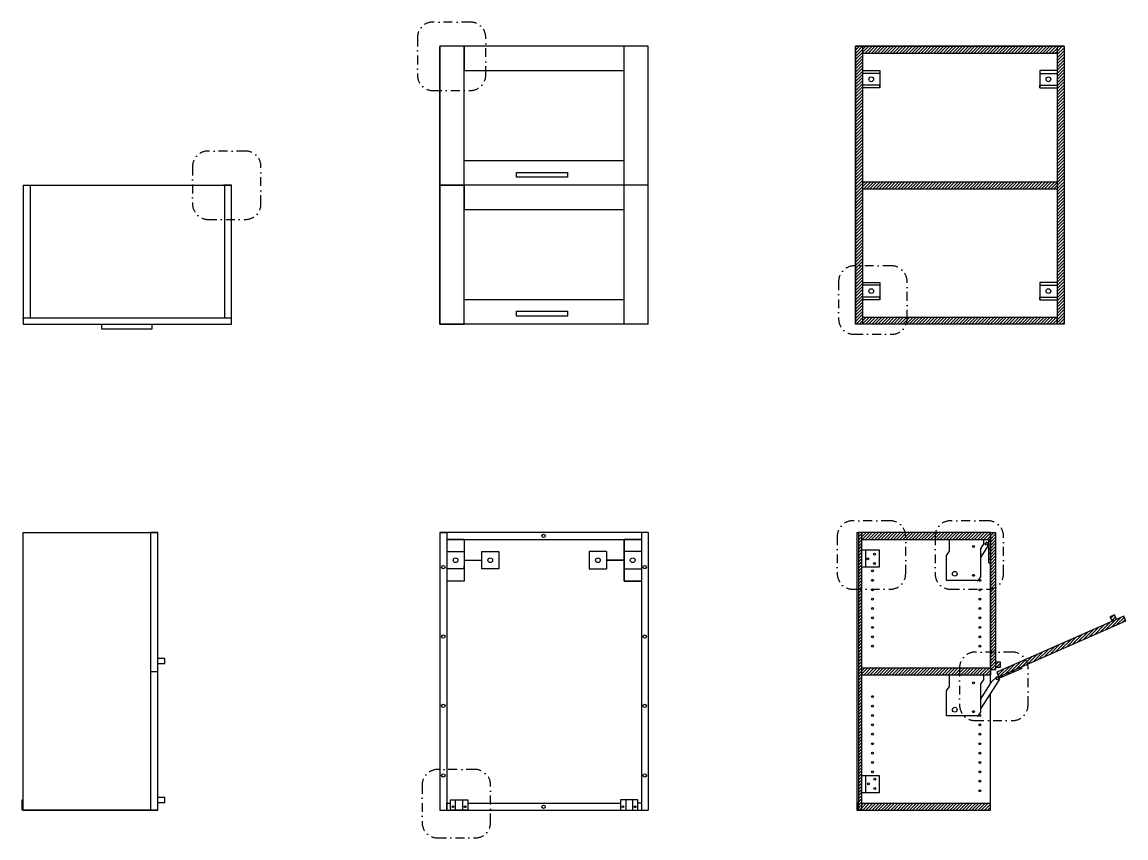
# Model space of a CAD drawing. Header units: millimetres. Extents: x 1214 to 2562, y 2411 to 2815.
# Drawn here: x 1213.8 to 1531.7, y 2411.5 to 2646.4 of the extents above; entities that cross this region are included whole.
import ezdxf

# ---------------------------------------------------------------- set-up
doc = ezdxf.new("R2010")
doc.units = ezdxf.units.MM
doc.linetypes.add('HIDDEN', pattern=[0.375, 0.25, -0.125])
doc.linetypes.add('TRATTOPUNTO', pattern=[25.4, 12.7, -6.35, 0, -6.35])
for name, color, linetype in [('A-FURN', 1, 'Continuous'), ('ARREDI SEZIONATI', 2, 'Continuous'), ('CAMPITURE', 4, 'Continuous'), ('TRATTEGGIO', 5, 'HIDDEN'), ('VITI E CERNIERE', 8, 'Continuous')]:
    doc.layers.add(name, color=color, linetype=linetype)

msp = doc.modelspace()

# ---------------------------------------------------------------- hatches: boundary and pattern name
at = {"layer": 'ARREDI SEZIONATI'}
h = msp.add_hatch(dxfattribs=at)
h.set_pattern_fill('ANSI31', color=4, scale=0.2)
h.paths.add_polyline_path([(1511.84, 2639.46), (1456.15, 2639.46), (1455.84, 2639.46), (1455.84, 2637.47), (1511.84, 2637.46)])
h.paths.add_polyline_path([(1455.84, 2637.47), (1455.84, 2639.46), (1454.15, 2639.46), (1453.84, 2639.47), (1453.84, 2576.24), (1455.84, 2576.24)])
h = msp.add_hatch(dxfattribs=at)
h.set_pattern_fill('ANSI31', color=4, scale=0.2)
h.paths.add_polyline_path([(1513.84, 2639.47), (1511.84, 2639.47), (1511.84, 2608.67), (1513.84, 2608.67)])
h.paths.add_polyline_path([(1513.84, 2608.67), (1511.84, 2608.67), (1511.84, 2588.96), (1513.84, 2588.96)])
h.paths.add_polyline_path([(1513.84, 2588.96), (1511.84, 2588.96), (1511.84, 2561.46), (1511.84, 2559.47), (1513.84, 2559.47)])
h.paths.add_polyline_path([(1511.84, 2600.46), (1501.63, 2600.46), (1501.63, 2598.46), (1511.84, 2598.46)])
h.paths.add_polyline_path([(1501.63, 2600.46), (1455.84, 2600.46), (1455.84, 2598.46), (1501.63, 2598.46)])
h = msp.add_hatch(dxfattribs=at)
h.set_pattern_fill('ANSI31', color=4, scale=0.2)
h.paths.add_polyline_path([(1455.84, 2576.24), (1453.84, 2576.24), (1453.84, 2559.46), (1455.84, 2559.46)])
h = msp.add_hatch(dxfattribs=at)
h.set_pattern_fill('ANSI31', color=4, scale=0.2)
h.paths.add_polyline_path([(1468.66, 2561), (1468.66, 2561.46), (1455.84, 2561.47), (1455.84, 2559.46), (1456.15, 2559.46), (1468.38, 2559.46, 0.088459)])
h.paths.add_polyline_path([(1511.84, 2561.46), (1468.66, 2561.46), (1468.66, 2561, -0.088459), (1468.38, 2559.46), (1511.84, 2559.46)])
h = msp.add_hatch(dxfattribs=at)
h.set_pattern_fill('ANSI31', color=4, scale=0.2)
h.paths.add_polyline_path([(1483.76, 2460.46), (1455.65, 2460.46), (1455.65, 2458.46), (1483.76, 2458.46)])
h.paths.add_polyline_path([(1492.65, 2460.46), (1483.76, 2460.46), (1483.76, 2458.46), (1492.65, 2458.46)])
h.paths.add_polyline_path([(1455.65, 2483.11), (1454.65, 2483.11), (1454.65, 2419.46), (1455.65, 2419.46)])
h.paths.add_polyline_path([(1455.65, 2499.46), (1454.65, 2499.46), (1454.65, 2483.11), (1455.65, 2483.11)])
h.paths.add_polyline_path([(1468.11, 2499.46), (1455.65, 2499.46), (1455.65, 2497.46), (1468.25, 2497.46), (1468.25, 2498.34, 0.062738)])
h.paths.add_polyline_path([(1476.85, 2499.46), (1468.11, 2499.46, -0.062738), (1468.25, 2498.34), (1468.25, 2497.46), (1476.71, 2497.46), (1476.71, 2498.34, -0.062738)])
h.paths.add_polyline_path([(1492.65, 2499.46), (1476.85, 2499.46, 0.062738), (1476.71, 2498.34), (1476.71, 2497.46), (1492.2, 2497.46), (1492.2, 2497.46), (1492.65, 2497.46)])
h.paths.add_polyline_path([(1494.15, 2499.46), (1492.65, 2499.46), (1492.65, 2497.46), (1492.65, 2483.17, 0.089343), (1494.15, 2483.69)])
h.paths.add_polyline_path([(1494.15, 2483.69, -0.089343), (1492.65, 2483.17), (1492.65, 2464.99), (1494.15, 2464.99)])
h.paths.add_polyline_path([(1494.15, 2464.99), (1492.65, 2464.99), (1492.65, 2459.96), (1494.15, 2459.96)])
h.paths.add_polyline_path([(1495.54, 2462.09), (1494.15, 2462.09), (1494.15, 2460.7), (1495.54, 2460.7)])
h.paths.add_polyline_path([(1503.36, 2461.53, 0.084314), (1502.78, 2462.91), (1494.45, 2459.24), (1495.05, 2457.87)])
h.paths.add_polyline_path([(1531.66, 2473.99), (1531.06, 2475.36), (1528.97, 2474.44), (1502.78, 2462.91, -0.084314), (1503.36, 2461.53)])
h.paths.add_polyline_path([(1528.41, 2475.72), (1527.13, 2475.16), (1527.69, 2473.88), (1528.97, 2474.44)])
h = msp.add_hatch(dxfattribs=at)
h.set_pattern_fill('ANSI31', color=4, scale=0.2)
h.paths.add_polyline_path([(1492.65, 2419.46), (1492.65, 2421.46), (1455.65, 2421.46), (1455.65, 2419.46)])

# ---------------------------------------------------------------- linework, layer by layer
at = {"layer": 'A-FURN'}
for p, q in [((1334.15, 2639.47), (1334.15, 2559.47)), ((1394.15, 2639.46), (1334.15, 2639.46)), ((1334.15, 2599.45), (1334.15, 2639.45)), ((1334.15, 2599.44), (1334.15, 2639.44)), ((1341.15, 2599.46), (1341.15, 2639.45)), ((1341.15, 2599.46), (1341.15, 2639.45)), ((1341.15, 2639.45), (1341.15, 2632.45)), ((1387.15, 2599.46), (1387.15, 2639.46)), ((1387.15, 2559.47), (1387.15, 2639.44)), ((1394.15, 2559.47), (1394.15, 2639.46)), ((1394.15, 2599.46), (1394.15, 2639.46)), ((1453.84, 2559.47), (1453.84, 2639.47)), ((1513.84, 2639.47), (1453.84, 2639.47)), ((1453.84, 2639.47), (1453.84, 2559.46)), ((1454.15, 2639.46), (1456.15, 2639.46)), ((1455.84, 2639.47), (1455.84, 2559.47)), ((1456.15, 2639.46), (1511.84, 2639.46)), ((1511.84, 2639.47), (1511.84, 2559.47)), ((1511.84, 2639.47), (1513.84, 2639.47)), ((1513.84, 2639.47), (1513.84, 2559.47)), ((1455.84, 2637.47), (1455.84, 2561.47)), ((1455.84, 2637.47), (1511.84, 2637.46)), ((1511.84, 2637.46), (1511.84, 2561.46)), ((1341.15, 2632.45), (1387.15, 2632.45)), ((1387.15, 2606.46), (1341.15, 2606.46)), ((1387.15, 2599.46), (1387.15, 2606.46)), ((1356.24, 2601.74), (1356.24, 2603.14)), ((1356.24, 2603.14), (1370.87, 2603.14)), ((1370.87, 2603.14), (1370.87, 2601.74)), ((1370.87, 2601.74), (1356.24, 2601.74)), ((1455.84, 2600.46), (1511.84, 2600.46)), ((1214.15, 2599.46), (1273.85, 2599.46)), ((1214.15, 2599.46), (1214.15, 2560.96)), ((1214.15, 2599.46), (1216.15, 2599.46)), ((1214.15, 2599.46), (1274.15, 2599.46)), ((1214.15, 2599.46), (1216.15, 2599.46)), ((1216.15, 2599.46), (1216.15, 2561.26)), ((1273.85, 2599.46), (1271.85, 2599.46)), ((1274.15, 2599.46), (1272.15, 2599.46)), ((1272.15, 2599.46), (1272.15, 2561.26)), ((1274.15, 2559.46), (1274.15, 2599.46)), ((1394.15, 2599.46), (1334.15, 2599.46)), ((1334.15, 2559.46), (1334.15, 2599.46)), ((1394.15, 2599.46), (1334.15, 2599.46)), ((1334.15, 2599.46), (1341.15, 2599.46)), ((1341.15, 2559.47), (1341.15, 2599.46)), ((1341.15, 2599.46), (1341.15, 2592.46)), ((1394.15, 2599.46), (1387.15, 2599.46)), ((1455.84, 2598.46), (1511.84, 2598.46)), ((1511.84, 2599.47), (1511.84, 2598.47)), ((1341.15, 2592.46), (1387.15, 2592.46)), ((1387.15, 2566.47), (1341.15, 2566.47)), ((1387.15, 2559.47), (1387.15, 2566.47)), ((1356.24, 2561.75), (1356.24, 2563.15)), ((1356.24, 2563.15), (1370.87, 2563.15)), ((1370.87, 2561.75), (1356.24, 2561.75)), ((1370.87, 2563.15), (1370.87, 2561.75)), ((1214.15, 2561.26), (1274.15, 2561.26)), ((1214.15, 2560.96), (1214.15, 2561.26)), ((1214.15, 2560.96), (1214.15, 2559.46)), ((1214.15, 2559.46), (1274.15, 2559.46)), ((1236.68, 2559.46), (1236.68, 2558.06)), ((1236.68, 2559.46), (1251.31, 2559.46)), ((1251.31, 2558.06), (1251.31, 2559.46)), ((1394.15, 2559.47), (1334.15, 2559.46)), ((1334.15, 2559.47), (1341.15, 2559.47)), ((1394.15, 2559.47), (1387.15, 2559.47)), ((1456.15, 2559.46), (1453.84, 2559.46)), ((1455.84, 2561.47), (1511.84, 2561.46)), ((1511.84, 2559.46), (1456.15, 2559.46)), ((1511.84, 2559.46), (1511.84, 2561.46)), ((1511.84, 2561.14), (1511.84, 2559.77)), ((1513.84, 2559.47), (1511.84, 2559.47)), ((1236.68, 2558.06), (1251.31, 2558.06)), ((1214.15, 2499.46), (1252.95, 2499.46)), ((1214.15, 2419.46), (1214.15, 2499.46)), ((1250.95, 2499.46), (1250.65, 2499.46)), ((1250.95, 2459.46), (1250.95, 2499.46)), ((1252.95, 2499.46), (1251.15, 2499.46)), ((1252.95, 2459.46), (1252.95, 2499.46)), ((1252.95, 2459.46), (1252.95, 2499.46)), ((1334.15, 2499.46), (1334.15, 2419.46)), ((1393.85, 2499.46), (1334.15, 2499.46)), ((1334.15, 2499.46), (1336.15, 2499.46)), ((1336.15, 2499.46), (1336.15, 2419.46)), ((1336.15, 2499.46), (1336.15, 2497.46)), ((1394.15, 2499.46), (1391.85, 2499.46)), ((1392.15, 2499.46), (1392.15, 2419.46)), ((1394.15, 2499.46), (1394.15, 2419.46)), ((1492.65, 2499.46), (1454.65, 2499.46)), ((1454.65, 2499.46), (1454.65, 2419.46)), ((1455.65, 2419.46), (1455.65, 2499.46)), ((1492.65, 2497.46), (1492.65, 2499.46)), ((1492.65, 2499.46), (1494.15, 2499.46)), ((1492.65, 2455.9), (1492.65, 2498.46)), ((1492.65, 2498.46), (1492.65, 2458.46)), ((1494.15, 2499.46), (1494.15, 2459.96)), ((1336.15, 2497.46), (1392.15, 2497.46)), ((1336.15, 2497.46), (1341.15, 2497.46)), ((1455.65, 2497.46), (1492.65, 2497.46)), ((1492.2, 2497.46), (1492.65, 2497.46)), ((1531.06, 2475.36), (1494.45, 2459.24)), ((1495.05, 2457.87), (1531.66, 2473.99)), ((1528.41, 2475.72), (1527.13, 2475.16)), ((1527.69, 2473.88), (1527.13, 2475.16)), ((1528.97, 2474.44), (1527.69, 2473.88)), ((1528.97, 2474.44), (1528.41, 2475.72)), ((1531.06, 2475.36), (1528.97, 2474.44)), ((1531.66, 2473.99), (1531.06, 2475.36)), ((1254.95, 2463.12), (1252.95, 2463.12)), ((1254.95, 2463.12), (1252.95, 2463.12)), ((1254.95, 2461.72), (1254.95, 2463.12)), ((1254.95, 2461.72), (1254.95, 2463.12)), ((1252.95, 2459.46), (1252.95, 2462.08)), ((1252.95, 2461.72), (1254.95, 2461.72)), ((1252.95, 2461.72), (1254.95, 2461.72)), ((1455.65, 2460.46), (1492.65, 2460.46)), ((1492.65, 2460.46), (1492.65, 2458.46)), ((1492.65, 2459.96), (1494.15, 2459.96)), ((1495.54, 2462.09), (1494.15, 2462.09)), ((1494.15, 2460.7), (1495.54, 2460.7)), ((1495.05, 2457.87), (1501.59, 2460.75)), ((1495.54, 2460.7), (1495.54, 2462.09)), ((1250.95, 2459.46), (1252.95, 2459.46)), ((1250.95, 2419.46), (1250.95, 2459.46)), ((1251.15, 2459.46), (1252.95, 2459.46)), ((1252.95, 2419.46), (1252.95, 2459.46)), ((1455.65, 2458.46), (1492.65, 2458.46)), ((1492.65, 2458.46), (1492.65, 2459.46)), ((1492.65, 2458.46), (1492.65, 2458.36)), ((1494.45, 2459.24), (1495.05, 2457.87)), ((1495.51, 2457.58), (1495.42, 2457.8)), ((1492.65, 2419.46), (1492.65, 2453.12)), ((1254.95, 2423.12), (1252.95, 2423.12)), ((1254.95, 2421.72), (1254.95, 2423.12)), ((1214.15, 2419.46), (1252.95, 2419.46)), ((1252.95, 2419.46), (1214.15, 2419.46)), ((1250.95, 2419.46), (1252.95, 2419.46)), ((1252.95, 2421.72), (1254.95, 2421.72)), ((1334.15, 2419.46), (1393.85, 2419.46)), ((1334.15, 2419.46), (1394.15, 2419.46)), ((1336.15, 2419.46), (1336.15, 2421.46)), ((1336.15, 2421.46), (1337.15, 2421.46)), ((1336.15, 2419.46), (1337.15, 2419.46)), ((1342.15, 2421.46), (1386.15, 2421.46)), ((1392.15, 2421.46), (1391.15, 2421.46)), ((1454.65, 2419.46), (1492.65, 2419.46)), ((1454.65, 2419.46), (1455.65, 2419.46)), ((1455.65, 2421.46), (1492.65, 2421.46))]:
    msp.add_line(p, q, dxfattribs=at)
for centre, radius in [((1364, 2498.47), 0.484), ((1335.13, 2489.49), 0.484), ((1393.13, 2489.49), 0.484), ((1458.68, 2488.38), 0.276), ((1458.68, 2488.38), 0.276), ((1458.68, 2485.67), 0.276), ((1458.68, 2485.67), 0.276), ((1489.64, 2485.67), 0.276), ((1458.68, 2482.97), 0.276), ((1458.68, 2482.97), 0.276), ((1489.64, 2482.97), 0.276), ((1458.68, 2480.26), 0.276), ((1458.68, 2480.26), 0.276), ((1489.64, 2480.26), 0.276), ((1458.68, 2477.55), 0.276), ((1458.68, 2477.55), 0.276), ((1489.64, 2477.55), 0.276), ((1458.68, 2474.84), 0.276), ((1458.68, 2474.84), 0.276), ((1489.64, 2474.84), 0.276), ((1335.13, 2469.49), 0.484), ((1393.13, 2469.49), 0.484), ((1458.68, 2472.13), 0.276), ((1458.68, 2472.13), 0.276), ((1458.68, 2469.42), 0.276), ((1458.68, 2469.42), 0.276), ((1489.64, 2472.13), 0.276), ((1489.64, 2469.42), 0.276), ((1458.68, 2466.71), 0.276), ((1489.64, 2466.71), 0.276), ((1458.68, 2452.18), 0.276), ((1335.13, 2449.49), 0.484), ((1393.13, 2449.49), 0.484), ((1458.68, 2449.47), 0.276), ((1458.68, 2449.47), 0.276), ((1458.68, 2446.76), 0.276), ((1458.68, 2446.76), 0.276), ((1458.68, 2444.05), 0.276), ((1458.68, 2444.05), 0.276), ((1489.64, 2446.76), 0.276), ((1489.64, 2444.05), 0.276), ((1458.68, 2441.34), 0.276), ((1458.68, 2441.34), 0.276), ((1489.64, 2441.34), 0.276), ((1458.68, 2438.63), 0.276), ((1458.68, 2438.63), 0.276), ((1489.64, 2438.63), 0.276), ((1458.68, 2435.93), 0.276), ((1458.68, 2435.93), 0.276), ((1489.64, 2435.93), 0.276), ((1458.68, 2433.22), 0.276), ((1458.68, 2433.22), 0.276), ((1489.64, 2433.22), 0.276), ((1335.13, 2429.49), 0.484), ((1393.13, 2429.49), 0.484), ((1458.68, 2430.51), 0.276), ((1458.68, 2430.51), 0.276), ((1489.64, 2430.51), 0.276), ((1489.64, 2427.8), 0.276), ((1489.64, 2425.09), 0.276), ((1364, 2420.47), 0.484)]:
    msp.add_circle(centre, radius, dxfattribs=at)
at = {"layer": 'CAMPITURE', "linetype": 'Continuous'}
msp.add_line((1492.14, 2559.46), (1492.15, 2559.46), dxfattribs=at)
at = {"layer": 'TRATTEGGIO', "linetype": 'TRATTOPUNTO', "ltscale": 0.2}
for points in [[(1332.14, 2626.73), (1342.89, 2626.73, 0.414214), (1347.37, 2631.21), (1347.37, 2641.96, 0.414214), (1342.89, 2646.44), (1332.14, 2646.44, 0.414214), (1327.66, 2641.96), (1327.66, 2631.21, 0.414214)], [(1267.4, 2589.6), (1278.15, 2589.6, 0.414214), (1282.63, 2594.08), (1282.63, 2604.83, 0.414214), (1278.15, 2609.31), (1267.4, 2609.31, 0.414214), (1262.92, 2604.83), (1262.92, 2594.08, 0.414214)], [(1453.43, 2556.52), (1464.18, 2556.52, 0.414214), (1468.66, 2561), (1468.66, 2571.76, 0.414214), (1464.18, 2576.24), (1453.43, 2576.24, 0.414214), (1448.95, 2571.76), (1448.95, 2561, 0.414214)], [(1453.02, 2483.11), (1463.77, 2483.11, 0.414214), (1468.25, 2487.59), (1468.25, 2498.34, 0.414214), (1463.77, 2502.82), (1453.02, 2502.82, 0.414214), (1448.54, 2498.34), (1448.54, 2487.59, 0.414214)], [(1481.19, 2483.11), (1491.95, 2483.11, 0.414214), (1496.43, 2487.59), (1496.43, 2498.34, 0.414214), (1491.95, 2502.82), (1481.19, 2502.82, 0.414214), (1476.71, 2498.34), (1476.71, 2487.59, 0.414214)], [(1488.24, 2445.28), (1499, 2445.28, 0.414214), (1503.48, 2449.76), (1503.48, 2460.51, 0.414214), (1499, 2464.99), (1488.24, 2464.99, 0.414214), (1483.76, 2460.51), (1483.76, 2449.76, 0.414214)], [(1333.5, 2411.49), (1344.26, 2411.49, 0.414214), (1348.74, 2415.97), (1348.74, 2426.72, 0.414214), (1344.26, 2431.2), (1333.5, 2431.2, 0.414214), (1329.02, 2426.72), (1329.02, 2415.97, 0.414214)]]:
    msp.add_lwpolyline(points, format="xyb", close=True, dxfattribs=at)
at = {"layer": 'VITI E CERNIERE'}
for p, q in [((1455.84, 2632.46), (1460.84, 2632.46)), ((1455.84, 2632.46), (1456.84, 2632.46)), ((1460.84, 2631.66), (1455.84, 2631.66)), ((1460.84, 2632.46), (1460.84, 2627.46)), ((1460.84, 2632.46), (1460.84, 2631.66)), ((1506.84, 2632.46), (1506.84, 2631.66)), ((1511.84, 2632.46), (1506.84, 2632.46)), ((1506.84, 2632.46), (1506.84, 2627.46)), ((1506.84, 2631.66), (1511.84, 2631.66)), ((1460.84, 2628.26), (1455.84, 2628.26)), ((1460.84, 2627.46), (1455.84, 2627.46)), ((1456.84, 2627.46), (1455.84, 2627.46)), ((1460.84, 2627.46), (1460.84, 2628.26)), ((1506.84, 2627.46), (1506.84, 2628.26)), ((1506.84, 2628.26), (1511.84, 2628.26)), ((1506.84, 2627.46), (1511.84, 2627.46)), ((1510.84, 2627.47), (1511.84, 2627.47)), ((1455.84, 2571.46), (1460.84, 2571.46)), ((1455.84, 2571.46), (1456.84, 2571.46)), ((1455.84, 2571.46), (1456.84, 2571.46)), ((1460.84, 2571.46), (1460.84, 2566.46)), ((1460.84, 2571.46), (1460.84, 2570.66)), ((1506.84, 2571.46), (1506.84, 2570.66)), ((1511.84, 2571.46), (1506.84, 2571.46)), ((1506.84, 2571.46), (1506.84, 2566.46)), ((1511.84, 2571.47), (1510.84, 2571.47)), ((1511.84, 2571.46), (1510.84, 2571.46)), ((1460.84, 2570.66), (1455.84, 2570.66)), ((1506.84, 2570.66), (1511.84, 2570.66)), ((1460.84, 2567.26), (1455.84, 2567.26)), ((1460.84, 2566.46), (1455.84, 2566.46)), ((1456.84, 2566.46), (1455.84, 2566.46)), ((1460.84, 2566.46), (1460.84, 2567.26)), ((1506.84, 2566.46), (1506.84, 2567.26)), ((1506.84, 2567.26), (1511.84, 2567.26)), ((1506.84, 2566.46), (1511.84, 2566.46)), ((1510.84, 2566.47), (1511.84, 2566.47)), ((1454.15, 2499.46), (1454.15, 2419.46)), ((1454.15, 2499.46), (1454.65, 2499.46)), ((1336.15, 2497.46), (1336.15, 2485.46)), ((1341.15, 2497.46), (1336.15, 2497.46)), ((1341.15, 2497.46), (1341.15, 2485.46)), ((1387.15, 2497.46), (1392.15, 2497.46)), ((1387.15, 2485.46), (1387.15, 2497.46)), ((1392.15, 2497.46), (1387.15, 2497.46)), ((1387.15, 2497.46), (1387.15, 2485.46)), ((1392.15, 2497.46), (1392.15, 2485.46)), ((1480.83, 2494.11), (1480.83, 2497.46)), ((1489.82, 2494.68), (1490.61, 2495.96)), ((1492.2, 2495.95), (1489.82, 2492.22)), ((1490.46, 2495.72), (1491.49, 2496.66)), ((1490.61, 2497.46), (1490.61, 2495.96)), ((1491.65, 2496.71), (1492.2, 2496.59)), ((1492.2, 2490.73), (1492.2, 2497.46)), ((1336.15, 2493.96), (1341.15, 2493.96)), ((1341.15, 2493.96), (1341.15, 2488.96)), ((1341.15, 2493.96), (1341.15, 2493.16)), ((1346.15, 2493.96), (1351.15, 2493.96)), ((1346.15, 2493.96), (1346.15, 2488.96)), ((1351.15, 2493.96), (1351.15, 2488.96)), ((1382.15, 2493.96), (1377.15, 2493.96)), ((1377.15, 2493.96), (1377.15, 2488.96)), ((1382.15, 2493.96), (1382.15, 2488.96)), ((1392.15, 2493.96), (1387.15, 2493.96)), ((1387.15, 2493.96), (1387.15, 2488.96)), ((1387.15, 2493.96), (1387.15, 2493.16)), ((1455.65, 2494.46), (1460.65, 2494.46)), ((1455.65, 2494.46), (1456.65, 2494.46)), ((1456.65, 2494.46), (1456.65, 2489.46)), ((1460.65, 2494.46), (1460.65, 2489.46)), ((1480.03, 2492.84), (1480.83, 2494.11)), ((1480.03, 2491.64), (1480.03, 2492.84)), ((1489.82, 2494.68), (1489.82, 2489.48)), ((1341.15, 2488.96), (1336.15, 2488.96)), ((1341.15, 2491.46), (1346.15, 2491.46)), ((1341.15, 2491.46), (1346.15, 2491.46)), ((1341.15, 2488.96), (1341.15, 2489.76)), ((1351.15, 2488.96), (1346.15, 2488.96)), ((1377.15, 2488.96), (1382.15, 2488.96)), ((1382.15, 2491.46), (1387.15, 2491.46)), ((1387.15, 2491.46), (1382.15, 2491.46)), ((1387.15, 2488.96), (1387.15, 2489.76)), ((1387.15, 2488.96), (1392.15, 2488.96)), ((1460.65, 2489.46), (1455.65, 2489.46)), ((1480.03, 2485.64), (1480.03, 2491.64)), ((1489.82, 2489.48), (1489.82, 2486.68)), ((1341.15, 2485.46), (1336.15, 2485.46)), ((1392.15, 2485.46), (1387.15, 2485.46)), ((1387.15, 2485.46), (1392.15, 2485.46)), ((1488.86, 2485.64), (1480.03, 2485.64)), ((1489.82, 2486.68), (1489.11, 2485.74)), ((1501.67, 2460.29), (1495.51, 2457.58)), ((1480.83, 2455.11), (1480.83, 2458.46)), ((1495.16, 2457.06), (1489.82, 2448.68)), ((1489.82, 2455.68), (1490.61, 2456.96)), ((1490.61, 2458.46), (1490.61, 2456.96)), ((1493.01, 2456.49), (1494.52, 2457.87)), ((1494.52, 2457.87), (1495.05, 2457.87)), ((1495.23, 2457.2), (1495.16, 2457.06)), ((1495.19, 2457.72), (1495.42, 2457.8)), ((1495.28, 2457.31), (1495.19, 2457.72)), ((1495.28, 2457.31), (1495.23, 2457.2)), ((1495.51, 2457.58), (1495.33, 2457.99)), ((1480.03, 2453.84), (1480.83, 2455.11)), ((1480.03, 2452.64), (1480.03, 2453.84)), ((1489.82, 2451.37), (1493.01, 2456.49)), ((1489.82, 2455.68), (1489.82, 2450.48)), ((1480.03, 2446.64), (1480.03, 2452.64)), ((1489.82, 2450.48), (1489.82, 2447.68)), ((1489.82, 2447.68), (1489.11, 2446.74)), ((1488.86, 2446.64), (1480.03, 2446.64)), ((1455.65, 2429.46), (1460.65, 2429.46)), ((1455.65, 2429.46), (1456.65, 2429.46)), ((1456.65, 2429.46), (1456.65, 2424.46)), ((1460.65, 2429.46), (1460.65, 2424.46)), ((1213.85, 2419.46), (1213.85, 2422.46)), ((1213.85, 2422.46), (1214.15, 2422.46)), ((1337.15, 2419.46), (1337.15, 2422.46)), ((1337.15, 2422.46), (1342.15, 2422.46)), ((1338.65, 2419.46), (1338.65, 2422.46)), ((1340.65, 2422.46), (1340.65, 2419.46)), ((1342.15, 2422.46), (1342.15, 2419.46)), ((1391.15, 2422.46), (1386.15, 2422.46)), ((1386.15, 2422.46), (1386.15, 2419.46)), ((1387.65, 2422.46), (1387.65, 2419.46)), ((1389.65, 2419.46), (1389.65, 2422.46)), ((1391.15, 2419.46), (1391.15, 2422.46)), ((1460.65, 2424.46), (1455.65, 2424.46)), ((1214.15, 2419.46), (1213.85, 2419.46)), ((1342.15, 2419.46), (1337.15, 2419.46)), ((1386.15, 2419.46), (1391.15, 2419.46)), ((1454.15, 2419.46), (1454.65, 2419.46)), ((1454.65, 2421.46), (1454.35, 2421.46)), ((1454.35, 2421.46), (1454.35, 2419.46))]:
    msp.add_line(p, q, dxfattribs=at)
for centre, radius in [((1458.34, 2629.96), 0.685), ((1509.34, 2629.96), 0.685), ((1458.34, 2568.96), 0.685), ((1509.34, 2568.96), 0.685), ((1487.75, 2495.42), 0.276), ((1491.65, 2496.16), 0.371), ((1492.42, 2497.04), 0.0831), ((1338.65, 2491.46), 0.685), ((1348.65, 2491.46), 0.685), ((1379.65, 2491.46), 0.685), ((1389.65, 2491.46), 0.685), ((1457.35, 2491.89), 0.276), ((1459.24, 2493.23), 0.276), ((1492.42, 2494.7), 0.0831), ((1492.43, 2493.42), 0.0831), ((1492.43, 2491.71), 0.0831), ((1459.24, 2490.53), 0.276), ((1482.39, 2487.57), 0.685), ((1487.75, 2487.11), 0.276), ((1501.26, 2460.35), 0.0831), ((1494.68, 2457.37), 0.371), ((1495.8, 2457.95), 0.0831), ((1497.94, 2458.89), 0.0831), ((1499.11, 2459.41), 0.0831), ((1487.75, 2456.16), 0.276), ((1482.39, 2448.42), 0.685), ((1487.75, 2447.85), 0.276), ((1459.4, 2428.4), 0.276), ((1457.51, 2427.05), 0.276), ((1459.4, 2425.69), 0.276), ((1337.92, 2420.46), 0.253), ((1341.43, 2420.46), 0.253), ((1386.86, 2420.46), 0.253), ((1390.38, 2420.46), 0.253)]:
    msp.add_circle(centre, radius, dxfattribs=at)
for centre, radius, start, end in [((1491.62, 2496.51), 0.2, 82.7359, 132.6231), ((1492.55, 2491.22), 0.611, 234.5251, 281.0591), ((1488.86, 2486.01), 0.368, 270, 312.9075), ((1501.15, 2460.43), 0.54, 345.4795, 36.1337), ((1488.86, 2447.01), 0.368, 270, 312.9075)]:
    msp.add_arc(centre, radius, start, end, dxfattribs=at)

doc.saveas('drawing.dxf')
